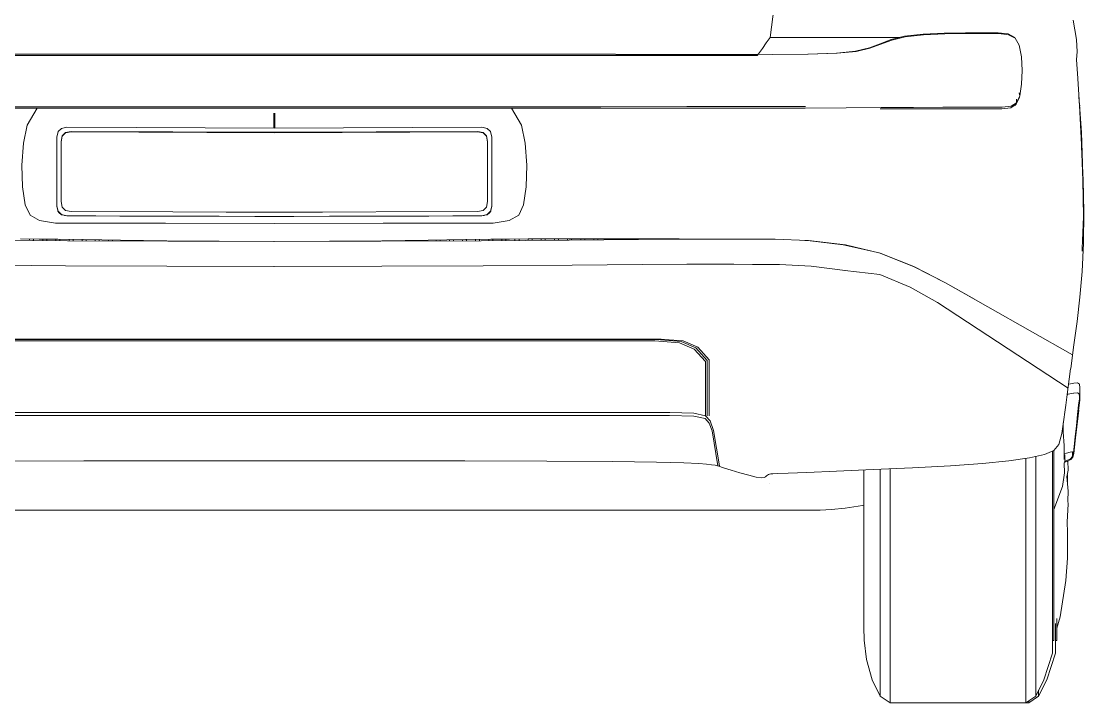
# Model space of a CAD drawing. Header units: millimetres. Extents: x -1019 to 973, y -38 to 1439.
# Drawn here: x -297 to 854, y -38 to 700 of the extents above; entities that cross this region are included whole.
import ezdxf

# ---------------------------------------------------------------- set-up
doc = ezdxf.new("R2010")
doc.units = ezdxf.units.MM
doc.header["$MEASUREMENT"] = 0
for name, color, linetype, true_color in [('CITROEN C4  01', 7, 'Continuous', 0x9a0018), ('CITROEN C4  02', 7, 'Continuous', 0xadadad), ('CITROEN C4  03', 7, 'Continuous', 0x191922), ('CITROEN C4  04', 7, 'Continuous', 0x151516), ('CITROEN C4  05', 7, 'Continuous', 0x0f0f12), ('CITROEN C4  07', 7, 'Continuous', 0xe6e6e6)]:
    doc.layers.add(name, color=color, linetype=linetype, true_color=true_color)

msp = doc.modelspace()

# ---------------------------------------------------------------- linework, layer by layer
at = {"layer": 'CITROEN C4  01', "linetype": 'Continuous', "lineweight": 0}
for p, q in [((514.2, 682.6), (518.6, 716.3)), ((840.3, 699), (840.3, 699)), ((845.9, 680.4), (842.4, 701.3)), ((510, 676.7), (514.2, 682.6)), ((514.2, 682.6), (545.4, 682.6)), ((545.4, 682.6), (576.7, 682.6)), ((576.7, 682.6), (607.9, 682.6)), ((607.9, 682.6), (639.2, 682.6)), ((645.3, 680.3), (633.5, 675.8)), ((645.9, 679.7), (634.2, 675.4)), ((654.6, 682.6), (639.2, 682.6)), ((659.8, 684), (645.3, 680.3)), ((660.4, 683.2), (645.9, 679.7)), ((679.9, 686.2), (659.8, 684)), ((660.4, 683.2), (680.4, 685.4)), ((702.7, 687.3), (679.9, 686.2)), ((680.4, 685.4), (703.3, 686.5)), ((725.7, 687.6), (702.7, 687.3)), ((726.3, 686.8), (703.3, 686.5)), ((746.1, 687.6), (725.7, 687.6)), ((746.7, 686.8), (726.3, 686.8)), ((761.2, 687.6), (746.1, 687.6)), ((746.7, 686.8), (761.8, 686.8)), ((772, 686.4), (761.2, 687.6)), ((761.8, 686.8), (772.5, 685.6)), ((779.1, 682.5), (772, 686.4)), ((779.6, 681.8), (772.5, 685.6)), ((779.1, 682.5), (779.1, 682.5)), ((779.6, 681.8), (779.1, 682.5)), ((783.8, 674.3), (779.6, 681.8)), ((846.7, 667.2), (845.9, 680.4)), ((501.5, 664.8), (505.7, 670.8)), ((505.7, 670.8), (510, 676.7)), ((606.7, 667.8), (586.1, 665.6)), ((621.6, 671.4), (606.7, 667.8)), ((607.4, 667.6), (622.3, 671.1)), ((633.5, 675.8), (621.6, 671.4)), ((622.3, 671.1), (634.2, 675.4)), ((783.8, 674.3), (786.3, 661.8)), ((-392.9, 664.3), (-280.1, 664.4)), ((-280, 663.1), (-392.7, 663.1)), ((-392.6, 664.4), (-280, 664.5)), ((-154.6, 664.4), (-280.1, 664.4)), ((-280, 664.5), (-154.5, 664.5)), ((-154.5, 663.1), (-280, 663.1)), ((-22.6, 664.4), (-154.6, 664.4)), ((-154.5, 664.5), (-22.6, 664.5)), ((-22.6, 663.1), (-154.5, 663.1)), ((108.5, 664.5), (-23.4, 664.5)), ((-23.4, 664.4), (108.6, 664.4)), ((-23.4, 663.1), (108.5, 663.1)), ((234, 664.5), (108.5, 664.5)), ((108.5, 663.1), (233.9, 663.1)), ((108.6, 664.4), (234.1, 664.4)), ((233.9, 663.1), (346.7, 663.1)), ((346.6, 664.4), (234, 664.5)), ((346.9, 664.3), (234.1, 664.4)), ((440, 664.3), (346.6, 664.4)), ((346.7, 663.1), (440.2, 663)), ((440.3, 664.3), (346.9, 664.3)), ((501.1, 664.3), (440, 664.3)), ((440.2, 663), (500.2, 663)), ((440.3, 664.3), (501.1, 664.2)), ((500.2, 663), (501.5, 664.8)), ((501, 664.2), (555.3, 664.5)), ((508, 664.2), (508.2, 664.2)), ((554.8, 664.5), (517.1, 664.3)), ((586.1, 665.6), (554.8, 664.5)), ((586.7, 665.5), (555.3, 664.5)), ((607.4, 667.6), (586.7, 665.5)), ((786.3, 661.8), (787.2, 646.9)), ((845.9, 658.3), (846, 658.7)), ((846, 658.6), (846.7, 667.2)), ((847.4, 638.3), (846, 658.6)), ((786.5, 632), (787.2, 646.9)), ((787.2, 646.9), (787.2, 646.9)), ((847.4, 638.3), (849.2, 608.8)), ((784.5, 619.5), (784, 622.5)), ((784.5, 619.5), (786.5, 632)), ((774.9, 606.5), (780.8, 610.4)), ((781.2, 612), (775.4, 608.2)), ((780, 609.7), (780.8, 610.4)), ((780.8, 610.4), (784.2, 618.1)), ((780.8, 610.4), (781.2, 612)), ((781.2, 612), (781.1, 615.7)), ((784.5, 619.5), (781.2, 612)), ((784.2, 618.1), (784.5, 619.5)), ((784.2, 618.1), (784.2, 618.1)), ((848.7, 617.6), (849.3, 610.4)), ((849.3, 610.4), (848.7, 617.6)), ((849.3, 610.5), (849, 612.6)), ((849, 612.4), (849.4, 610.1)), ((849.2, 611.3), (849, 612.3)), ((849, 612.3), (849, 612.3)), ((849.7, 608.3), (849.3, 610.5)), ((849.3, 610.4), (849.3, 610.4)), ((849.3, 610.4), (849.4, 609.8)), ((849.4, 609.8), (849.3, 610.4)), ((-376.6, 607.6), (-267.4, 607.6)), ((-376, 606.1), (-266.9, 606.1)), ((-290.7, 587.6), (-279.9, 606.1)), ((-267.4, 607.6), (-147.6, 607.5)), ((-266.9, 606.1), (-147.4, 606.1)), ((-147.6, 607.5), (-22.6, 607.5)), ((-147.4, 606.1), (-22.6, 606.1)), ((101.6, 607.5), (-23.4, 607.5)), ((101.4, 606.1), (-23.4, 606.1)), ((-23.4, 597.7), (-23.4, 600.5)), ((-22.6, 597.7), (-22.6, 600.5)), ((220.9, 606.1), (101.4, 606.1)), ((221.3, 607.6), (101.6, 607.5)), ((330, 606.1), (220.9, 606.1)), ((330.6, 607.6), (221.3, 607.6)), ((244.7, 587.6), (233.9, 606.1)), ((423.3, 606.1), (330, 606.1)), ((424, 607.7), (330.6, 607.6)), ((423.3, 606.1), (495.8, 606.1)), ((496.4, 607.7), (424, 607.7)), ((495.8, 606.1), (552, 606.2)), ((552.6, 608), (496.4, 607.7)), ((596.6, 606.4), (552, 606.2)), ((634.3, 606.7), (596.6, 606.4)), ((633.5, 605.3), (668.8, 605.3)), ((634.3, 606.7), (669.5, 606.9)), ((668.8, 605.3), (700.7, 605.3)), ((669.5, 606.9), (701.3, 607)), ((700.7, 605.3), (728.1, 605.3)), ((728.6, 607), (701.3, 607)), ((728.1, 605.3), (749.9, 605.3)), ((750.4, 607), (728.6, 607)), ((749.9, 605.3), (765.1, 605.3)), ((750.4, 607), (765.6, 607)), ((765.1, 605.3), (774.9, 606.5)), ((765.6, 607), (775.4, 608.2)), ((779.1, 609.1), (780, 609.7)), ((851.4, 566.8), (849.2, 608.8)), ((849.4, 609.8), (851.4, 579.6)), ((851.4, 579.6), (849.4, 609.8)), ((849.5, 609.3), (849.6, 608.7)), ((849.6, 608.7), (849.7, 608.3)), ((-290.7, 587.6), (-294.7, 568)), ((-23.4, 594.2), (-23.4, 597.7)), ((-23.4, 590.8), (-23.4, 594.2)), ((-23.4, 587.7), (-23.4, 590.8)), ((-23.4, 585.2), (-23.4, 587.7)), ((-22.6, 594.2), (-22.6, 597.7)), ((-22.6, 590.8), (-22.6, 594.2)), ((-22.6, 587.7), (-22.6, 590.8)), ((-22.6, 585.2), (-22.6, 587.7)), ((244.7, 587.6), (248.7, 568)), ((-23.4, 584.5), (-23.4, 585.2)), ((-22.6, 584.5), (-22.6, 585.2)), ((851.4, 579.6), (852.7, 543.5)), ((852.7, 543.9), (851.4, 579.6)), ((-294.7, 568), (-296.4, 544.2)), ((248.7, 568), (250.4, 544.2)), ((853, 527.6), (851.4, 566.8)), ((851.6, 561.8), (851.8, 559.1)), ((851.8, 559.1), (853.1, 528.1)), ((-295.9, 520.7), (-296.4, 544.2)), ((249.9, 520.7), (250.4, 544.2)), ((852.7, 543.9), (852.7, 546.2)), ((852.7, 546.2), (852.7, 546.2)), ((852.7, 546.1), (852.7, 545.6)), ((852.8, 535.9), (852.7, 543.9)), ((852.7, 543.9), (852.8, 534.4)), ((852.7, 543.5), (852.8, 535.9)), ((852.8, 536.6), (852.8, 536.4)), ((-293.1, 501.4), (-295.9, 520.7)), ((247, 501.4), (249.9, 520.7)), ((853.5, 488.7), (853, 527.6)), ((853.1, 528.1), (853.9, 493.8)), ((-293.1, 501.4), (-287.7, 490)), ((247, 501.4), (241.7, 490)), ((-287.7, 490), (-277.5, 484.5)), ((-277.5, 484.5), (-260.2, 481.5)), ((231.5, 484.5), (214.2, 481.5)), ((241.7, 490), (231.5, 484.5)), ((852.3, 454), (853.5, 488.7)), ((853.9, 493.8), (853.7, 459.8)), ((-232.7, 481.5), (-260.2, 481.5)), ((-191.9, 481.4), (-232.7, 481.5)), ((-141, 481.4), (-191.9, 481.4)), ((-23, 481.3), (-141, 481.4)), ((-23, 481.3), (95, 481.4)), ((95, 481.4), (145.8, 481.4)), ((145.8, 481.4), (186.7, 481.5)), ((186.7, 481.5), (214.2, 481.5)), ((853.2, 481.3), (853.2, 482.1)), ((853.3, 476.6), (853.2, 481.3)), ((853.3, 476.6), (853.3, 476.6)), ((-247.1, 462.4), (-342.5, 463.1)), ((-298, 464.4), (-277.8, 464.3)), ((-277.8, 464.3), (-257.4, 464.1)), ((-257.4, 464.1), (-230.2, 463.7)), ((-138.3, 461.9), (-247.1, 462.4)), ((-230.2, 463.7), (-189.8, 463.1)), ((-189.8, 463.1), (-139.6, 462.4)), ((-139.6, 462.4), (-82.7, 461.9)), ((-22.6, 461.7), (-138.3, 461.9)), ((-82.7, 461.9), (-22.6, 461.7)), ((-23.4, 461.7), (92.3, 461.9)), ((36.7, 461.9), (-23.4, 461.7)), ((93.5, 462.4), (36.7, 461.9)), ((92.3, 461.9), (201.1, 462.4)), ((143.8, 463.1), (93.5, 462.4)), ((184.2, 463.7), (143.8, 463.1)), ((211.4, 464.1), (184.2, 463.7)), ((201.1, 462.4), (296.5, 463.1)), ((231.8, 464.3), (211.4, 464.1)), ((252, 464.4), (231.8, 464.3)), ((278.3, 464.4), (252, 464.4)), ((317.1, 464.4), (278.3, 464.4)), ((296.5, 463.1), (371.6, 463.7)), ((364.2, 464.4), (317.1, 464.4)), ((415.4, 464.4), (364.2, 464.4)), ((371.6, 463.7), (419.6, 464.1)), ((464.3, 464.3), (415.4, 464.4)), ((419.6, 464.1), (449.5, 464.3)), ((430.7, 464.4), (430.8, 464.1)), ((449.5, 464.3), (470.2, 464.3)), ((449.5, 464.3), (449.5, 464.3)), ((470.2, 464.3), (490.6, 464.3)), ((490.6, 464.3), (519.7, 464.2)), ((519.7, 464.2), (554.7, 462.6)), ((555.8, 462.6), (551.6, 462.8)), ((554.7, 462.6), (593.1, 458.1)), ((595.7, 458.1), (555.8, 462.6)), ((593.1, 458.1), (632.2, 449.2)), ((633.5, 449.1), (595.7, 458.1)), ((632.2, 449.2), (669.3, 434.4)), ((669.9, 434.4), (633.5, 449.1)), ((852.2, 451.3), (852.3, 454)), ((852.2, 451.3), (852.2, 451.3)), ((853.7, 459.8), (852.3, 429.2)), ((-249.3, 435.4), (-345.6, 436)), ((-139.4, 434.9), (-249.3, 435.4)), ((-22.6, 434.6), (-139.4, 434.9)), ((-23.4, 434.6), (93.4, 434.9)), ((93.4, 434.9), (203.3, 435.4)), ((203.3, 435.4), (299.6, 436)), ((299.6, 436), (375.4, 436.6)), ((424, 437), (375.4, 436.6)), ((454.1, 437.2), (424, 437)), ((474.9, 437.1), (454.1, 437.2)), ((495.2, 436.9), (474.9, 437.1)), ((495.2, 436.9), (524.1, 436.6)), ((524.1, 436.6), (558.5, 434.8)), ((595.3, 430.3), (558.5, 434.8)), ((632.9, 425.9), (594.9, 430.3)), ((665.9, 412.2), (632.9, 425.9)), ((669.3, 434.4), (704, 416.7)), ((704.1, 416.7), (669.9, 434.4)), ((852.3, 429.2), (849.8, 401.2)), ((704, 416.7), (735.5, 399)), ((841.8, 339), (704.1, 416.7)), ((695.3, 395.5), (665.9, 412.2)), ((837, 302.7), (695.3, 395.5)), ((849.8, 401.2), (846.7, 375)), ((846.7, 375), (843.2, 349.6)), ((-325.5, 356), (-235.2, 356)), ((-321.8, 355.5), (-232.6, 355.5)), ((-320.6, 354), (-231.7, 354)), ((-132.1, 356), (-235.2, 356)), ((-232.6, 355.5), (-130.8, 355.5)), ((-231.7, 354), (-130.3, 354)), ((-22.6, 356), (-132.1, 356)), ((-130.8, 355.5), (-22.6, 355.5)), ((-130.3, 354), (-22.6, 354)), ((-23.4, 356), (86.1, 356)), ((84.8, 355.5), (-23.4, 355.5)), ((84.3, 354), (-23.4, 354)), ((185.7, 354), (84.3, 354)), ((186.6, 355.5), (84.8, 355.5)), ((86.1, 356), (189.2, 356)), ((274.6, 354), (185.7, 354)), ((275.8, 355.5), (186.6, 355.5)), ((279.5, 356), (189.2, 356)), ((344.5, 354), (274.6, 354)), ((346, 355.5), (275.8, 355.5)), ((350.6, 356), (279.5, 356)), ((389.3, 354), (344.5, 354)), ((391, 355.5), (346, 355.5)), ((396.1, 356), (350.6, 356)), ((416.1, 351.8), (389.3, 354)), ((417.8, 353.3), (391, 355.5)), ((419.9, 353.9), (394.6, 356)), ((432, 345), (416.1, 351.8)), ((433.8, 346.5), (417.8, 353.3)), ((435.8, 347.1), (419.9, 353.9)), ((446, 332.9), (433.8, 346.5)), ((447.9, 333.6), (435.8, 347.1)), ((843.2, 349.6), (839.8, 324.2)), ((444.2, 331.6), (432, 345)), ((444.2, 272.9), (444.2, 331.6)), ((446, 272.9), (446, 332.9)), ((447.9, 272.9), (447.9, 333.6)), ((835.7, 293), (839.7, 323.8)), ((843.2, 308.3), (837.6, 307.1)), ((843.2, 308.3), (847.2, 308.6)), ((847.2, 308.6), (849.3, 307)), ((849.3, 307), (849.5, 303.3)), ((849.3, 307), (849.3, 307)), ((849.5, 302.4), (849.5, 303.3)), ((849.5, 301), (849.5, 302.4)), ((849.5, 299.2), (849.5, 301)), ((834.3, 284.3), (835.7, 293)), ((836.5, 296.1), (836.1, 296)), ((842.8, 297.4), (836.5, 296.1)), ((842.8, 297.4), (843.3, 297.5)), ((842.8, 297.4), (842.8, 297.4)), ((847.1, 297.8), (843.3, 297.5)), ((846.5, 297.7), (846.5, 297.7)), ((847.1, 297.8), (847.1, 297.8)), ((848.8, 296.5), (847.1, 297.8)), ((849.1, 291.1), (848.3, 284.4)), ((848.3, 278.7), (849.5, 289.6)), ((848.8, 296.5), (848.8, 296.5)), ((849.1, 292.9), (848.8, 296.5)), ((849.1, 292.9), (849.1, 292.9)), ((849.1, 292.9), (849.1, 292.7)), ((849.1, 292.7), (849.1, 292.4)), ((849.1, 292.4), (849.1, 292)), ((849.1, 292), (849.1, 291.6)), ((849.1, 291.6), (849.1, 291.3)), ((849.1, 291.3), (849.1, 291.1)), ((849.5, 297.3), (849.5, 299.2)), ((849.5, 295.5), (849.5, 297.3)), ((849.5, 293.8), (849.5, 295.5)), ((849.5, 292.5), (849.5, 293.8)), ((849.5, 291.4), (849.5, 292.5)), ((849.5, 290.6), (849.5, 291.4)), ((849.5, 290), (849.5, 290.6)), ((849.5, 289.8), (849.5, 290)), ((849.5, 289.6), (849.5, 289.8)), ((849.5, 289.6), (849.5, 289.6)), ((849.5, 289.6), (849.5, 289.6)), ((849.5, 289.6), (849.5, 289.6)), ((-332.3, 276.5), (-240, 276.5)), ((-240, 276.5), (-134.6, 276.5)), ((-134.6, 276.5), (-22.6, 276.5)), ((88.6, 276.5), (-23.4, 276.5)), ((194, 276.5), (88.6, 276.5)), ((286.3, 276.5), (194, 276.5)), ((358.9, 276.5), (286.3, 276.5)), ((405.3, 276.5), (358.9, 276.5)), ((431.6, 275.6), (405.3, 276.5)), ((834.3, 284.3), (831.2, 261.1)), ((848.3, 284.4), (847.2, 274.1)), ((847.7, 272.8), (848.4, 279)), ((848.3, 278.7), (847.7, 272.8)), ((-332.1, 273.1), (-239.8, 273.1)), ((-134.5, 273.1), (-239.8, 273.1)), ((-22.6, 273.1), (-134.5, 273.1)), ((-23.4, 273.1), (88.5, 273.1)), ((88.5, 273.1), (193.8, 273.1)), ((286.1, 273.1), (193.8, 273.1)), ((358.7, 273.1), (286.1, 273.1)), ((358.7, 273.1), (405.1, 273.1)), ((405.1, 273.1), (431.4, 272.3)), ((443.7, 269.8), (431.4, 272.3)), ((444.2, 272.9), (431.6, 275.6)), ((448.2, 264.8), (443.7, 269.8)), ((449.1, 267.4), (444.2, 272.9)), ((448.2, 264.8), (451.2, 256.5)), ((449.1, 267.4), (452.8, 257.1)), ((847.2, 274.1), (845.9, 262)), ((847.7, 272.8), (846.4, 260.9)), ((847.7, 272.8), (847.7, 273.1)), ((847.7, 273), (847.7, 272.8)), ((451.2, 256.5), (457.4, 218.5)), ((452.8, 257.1), (459.1, 218.8)), ((830.2, 253.8), (826.8, 241.8)), ((831.2, 261.1), (830.2, 253.8)), ((845.9, 262), (844.5, 249.9)), ((846.4, 260.9), (845.1, 248.9)), ((826.8, 241.8), (821.3, 235.4)), ((844.5, 249.9), (843.4, 239.6)), ((845.1, 248.9), (844, 238.7)), ((845.4, 251.9), (845.1, 248.9)), ((845.1, 249), (845.1, 248.9)), ((811.3, 231), (795.1, 227.2)), ((821.3, 235.4), (811.3, 231)), ((835.2, 232.4), (832.8, 231.8)), ((833.5, 230.3), (833.6, 230.3)), ((835.2, 232.4), (839, 233.5)), ((839, 233.5), (840.9, 233.8)), ((841.6, 233.7), (840.9, 233.8)), ((841.6, 233.2), (841.6, 233.7)), ((841.6, 233.2), (841.6, 232.3)), ((842.7, 232.9), (841.6, 228.8)), ((841.6, 232.3), (841.6, 231.3)), ((841.6, 230.2), (841.6, 231.3)), ((841.6, 229.4), (841.6, 230.2)), ((842.2, 228), (843.3, 232)), ((843.4, 239.6), (842.7, 232.9)), ((843.3, 232), (844, 238.7)), ((-318.2, 223.8), (-229.4, 224)), ((-229.4, 224), (-128.9, 224)), ((-128.9, 224), (-22.6, 224)), ((82.9, 224), (-23.4, 224)), ((183.4, 224), (82.9, 224)), ((272.2, 223.8), (183.4, 224)), ((343.4, 223.4), (272.2, 223.8)), ((391.2, 222.8), (343.4, 223.4)), ((420.7, 222), (391.2, 222.8)), ((437, 221.2), (420.7, 222)), ((445.3, 220.5), (437, 221.2)), ((450.7, 219.9), (445.3, 220.5)), ((454.5, 219.3), (450.7, 219.9)), ((458.4, 218.2), (454.5, 219.3)), ((709.4, 218.8), (668.5, 216.6)), ((744.1, 221.3), (709.4, 218.8)), ((772.7, 224), (744.1, 221.3)), ((795.1, 227.2), (772.7, 224)), ((836, 223.5), (833.1, 222.5)), ((834.9, 224), (833.3, 223.4)), ((834.9, 224), (838.8, 225.9)), ((834.9, 224), (834.9, 224)), ((836, 223.5), (840, 225.5)), ((839.4, 226.3), (838.8, 225.9)), ((838.8, 225.9), (838.8, 225.9)), ((841.6, 228.8), (839.4, 226.3)), ((840, 225.5), (842.2, 228)), ((841.6, 229.4), (841.6, 228.8)), ((841.6, 228.8), (841.6, 228.8)), ((463.7, 216.6), (458.4, 218.2)), ((471.8, 214), (463.7, 216.6)), ((481.4, 211.1), (471.8, 214)), ((490.9, 208.4), (481.4, 211.1)), ((499.1, 206.4), (490.9, 208.4)), ((510.1, 207.7), (509.1, 206.7)), ((511.1, 208.5), (510.1, 207.7)), ((512.2, 209.1), (511.1, 208.5)), ((513.4, 209.5), (512.2, 209.1)), ((515, 209.9), (513.4, 209.5)), ((517, 210.1), (515, 209.9)), ((522.2, 210.4), (517, 210.1)), ((533.5, 210.8), (522.2, 210.4)), ((553.9, 211.6), (533.5, 210.8)), ((586.2, 212.9), (553.9, 211.6)), ((625.9, 214.6), (586.2, 212.9)), ((668.5, 216.6), (625.9, 214.6)), ((498.8, 206.5), (498.8, 206.5)), ((498.8, 206.5), (498.8, 206.5)), ((498.8, 206.5), (498.8, 206.5)), ((504.3, 205.8), (499.1, 206.4)), ((507.5, 206), (504.3, 205.8)), ((509.1, 206.7), (507.5, 206)), ((512.9, 199.9), (512.9, 199.9)), ((595.5, 172.8), (580.7, 171.3)), ((614.2, 175.8), (595.5, 172.8)), ((614.2, 175.8), (615.5, 176.1)), ((-277.1, 170.8), (-340, 170.8)), ((-277.1, 170.8), (-213.8, 170.8)), ((-150.3, 170.8), (-213.8, 170.8)), ((-86.5, 170.8), (-150.3, 170.8)), ((-22.6, 170.8), (-86.5, 170.8)), ((-23.4, 170.8), (40.5, 170.8)), ((40.5, 170.8), (104.3, 170.8)), ((104.3, 170.8), (167.8, 170.8)), ((231.1, 170.8), (167.8, 170.8)), ((231.1, 170.8), (294, 170.8)), ((294, 170.8), (353.5, 170.8)), ((353.5, 170.8), (406.6, 170.8)), ((450.2, 170.8), (406.6, 170.8)), ((450.2, 170.8), (481.4, 170.8)), ((481.4, 170.8), (503, 170.8)), ((523.5, 170.8), (498.6, 170.8)), ((503, 170.8), (518.1, 170.8)), ((529.7, 170.8), (518.1, 170.8)), ((523.5, 170.8), (540.6, 170.8)), ((529.7, 170.8), (540.6, 170.8)), ((540.6, 170.8), (540.6, 170.8)), ((540.6, 170.8), (541.9, 170.8)), ((540.6, 170.8), (541.6, 170.8)), ((543.1, 170.8), (541.9, 170.8)), ((543.1, 170.8), (544.3, 170.8)), ((544.3, 170.8), (545.5, 170.8)), ((545.5, 170.8), (546.7, 170.8)), ((548, 170.8), (546.7, 170.8)), ((548, 170.8), (549.3, 170.8)), ((549.3, 170.8), (550.6, 170.8)), ((550.6, 170.8), (551.9, 170.8)), ((553.1, 170.8), (551.9, 170.8)), ((553.1, 170.8), (554.4, 170.8)), ((554.4, 170.8), (555.9, 170.8)), ((555.9, 170.8), (557.7, 170.8)), ((559.9, 170.8), (557.7, 170.8)), ((559.9, 170.8), (562.4, 170.8)), ((562.4, 170.8), (564.9, 170.8)), ((564.9, 170.8), (567, 170.8)), ((568.5, 170.8), (567, 170.8)), ((580.7, 171.3), (568.5, 170.8))]:
    msp.add_line(p, q, dxfattribs=at)
at = {"layer": 'CITROEN C4  01', "linetype": 'Continuous', "lineweight": 0, "flags": 128}
for points in [[(849, 612.5), (849, 612.3), (849.6, 608.7)], [(851.4, 579.6), (852.7, 546.2), (852.7, 546.2)]]:
    msp.add_lwpolyline(points, dxfattribs=at)
at = {"layer": 'CITROEN C4  02', "linetype": 'Continuous', "lineweight": 0}
for p, q in [((832, 266.8), (831.7, 264.2)), ((831.7, 264.8), (831.7, 255.1)), ((831.7, 255.1), (832.7, 240.8)), ((832.7, 240.8), (832.8, 225.5)), ((832.8, 230.9), (833.5, 230.5)), ((833.5, 230.5), (833.5, 230.5)), ((833.5, 230.5), (833.5, 226)), ((832.8, 221.4), (833.7, 225.1)), ((833.7, 225.1), (833.5, 226)), ((833.7, 225.1), (833.7, 225.1)), ((837, 214), (836.8, 223.9)), ((832.9, 211), (830.9, 196.1)), ((835.6, 206.6), (837, 214)), ((836.1, 206.4), (836.1, 208.9)), ((837, 214), (837, 214)), ((821.6, 171.5), (830.9, 196.1)), ((832.6, 203.2), (832.6, 203.2)), ((835.8, 203.2), (835.6, 206.9)), ((835.8, 203.2), (835.8, 203.2)), ((836.9, 191.1), (835.8, 203.1)), ((836.1, 200), (836.1, 206.4)), ((836.5, 180.8), (836.9, 191.1)), ((836, 158), (836.9, 177.3)), ((836.9, 177.3), (836.5, 180.8)), ((836.1, 146.5), (836, 158)), ((836.1, 142.5), (836.1, 147.4)), ((836.1, 118.5), (836.1, 142.5)), ((834.6, 94.4), (836.1, 118.5)), ((828.5, 55), (834.6, 94.4)), ((828.5, 55), (824.8, 42.8))]:
    msp.add_line(p, q, dxfattribs=at)
msp.add_lwpolyline([(832.9, 211), (832.8, 221.4)], dxfattribs=at)
at = {"layer": 'CITROEN C4  03', "linetype": 'Continuous', "lineweight": 0}
for p, q in [((821.6, 235.7), (821.6, 188.5)), ((821.6, 188.5), (821.6, 144.3)), ((821.6, 144.3), (821.6, 105.9)), ((821.6, 105.9), (821.6, 74.1)), ((821.6, 74.1), (821.6, 50.1)), ((821.6, 50.1), (821.6, 34.9)), ((824.8, 53.4), (824.8, 50.1)), ((824.8, 50.1), (824.8, 34.9)), ((821.6, 34.9), (821.6, 29.6)), ((824.8, 34.9), (824.8, 29.6)), ((819.9, 29.6), (821.6, 29.6)), ((823.1, 29.6), (824.8, 29.6))]:
    msp.add_line(p, q, dxfattribs=at)
at = {"layer": 'CITROEN C4  04', "linetype": 'Continuous', "lineweight": 0}
for p, q in [((819.9, 234.8), (819.9, 195.8)), ((791, 177.5), (791, 226.7)), ((801.8, 179.9), (801.8, 228.8)), ((615.5, 205.5), (615.5, 214.1)), ((633.5, 179.9), (633.5, 214.9)), ((644.3, 177.5), (644.3, 215.4)), ((615.5, 166.7), (615.5, 205.5)), ((819.9, 195.8), (819.9, 152.6)), ((633.5, 129.3), (633.5, 179.9)), ((644.3, 125.7), (644.3, 177.5)), ((791, 125.7), (791, 177.5)), ((801.8, 129.3), (801.8, 179.9)), ((615.5, 131.7), (615.5, 166.7)), ((819.9, 152.6), (819.9, 113.5)), ((615.5, 101.4), (615.5, 131.7)), ((633.5, 83.6), (633.5, 129.3)), ((801.8, 83.6), (801.8, 129.3)), ((644.3, 79), (644.3, 125.7)), ((791, 79), (791, 125.7)), ((819.9, 113.5), (819.9, 79.8)), ((615.5, 76.9), (615.5, 101.4)), ((633.5, 44.1), (633.5, 83.6)), ((801.8, 44.1), (801.8, 83.6)), ((615.5, 58.8), (615.5, 76.9)), ((644.3, 38.6), (644.3, 79)), ((791, 38.6), (791, 79)), ((819.9, 79.8), (819.9, 52.4)), ((615.5, 47.8), (615.5, 58.8)), ((615.5, 44), (615.5, 47.8)), ((819.9, 52.4), (819.9, 32.3)), ((823.1, 47.9), (823.1, 32.3)), ((616, 29.8), (615.5, 44)), ((633.5, 12.1), (633.5, 44.1)), ((644.3, 5.9), (644.3, 38.6)), ((791, 5.9), (791, 38.6)), ((801.8, 12.1), (801.8, 44.1)), ((618.7, 8.8), (616, 29.8)), ((819.9, 32.3), (819.9, 19.9)), ((823.1, 32.3), (823.1, 19.9)), ((633.5, -11.5), (633.5, 12.1)), ((801.8, -11.5), (801.8, 12.1)), ((819.9, 15.8), (810.5, -13.3)), ((823.1, 15.8), (813.8, -13.3)), ((819.9, 19.9), (819.9, 15.8)), ((823.1, 19.9), (823.1, 15.8)), ((624.7, -13.3), (618.7, 8.8)), ((644.3, -18.2), (644.3, 5.9)), ((791, -18.2), (791, 5.9)), ((633.5, -30.8), (624.7, -13.3)), ((633.5, -26), (633.5, -11.5)), ((644.3, -12.2), (644.3, -17.6)), ((644.3, -33), (644.3, -18.2)), ((791, -33), (791, -18.2)), ((801.8, -26), (801.8, -11.5)), ((810.5, -13.3), (801.8, -30.8)), ((813.8, -13.3), (805, -30.8)), ((633.5, -30.8), (633.5, -26)), ((644.3, -38), (633.5, -30.8)), ((644.3, -38), (644.3, -33)), ((801.8, -30.8), (791, -38)), ((791, -38), (791, -33)), ((805, -30.8), (794.3, -38)), ((801.8, -30.8), (801.8, -26)), ((805, -26), (805, -24.3)), ((805, -30.8), (805, -26)), ((791, -38), (644.3, -38)), ((794.3, -38), (647.5, -38)), ((647.5, -38), (647.5, -38)), ((794.3, -38), (794.3, -35.8))]:
    msp.add_line(p, q, dxfattribs=at)
at = {"layer": 'CITROEN C4  05', "linetype": 'Continuous', "lineweight": 0}
for p, q in [((-288.1, 462.7), (-288.1, 464.3)), ((-283.8, 462.7), (-283.8, 464.3)), ((-273.9, 462.6), (-273.9, 464.2)), ((-269.5, 462.6), (-269.5, 464.2)), ((-259.6, 462.5), (-259.6, 464.1)), ((-255.3, 462.5), (-255.3, 464)), ((-245.4, 462.4), (-245.4, 463.9)), ((-241.1, 462.4), (-241.1, 463.8)), ((-231.2, 462.3), (-231.2, 463.7)), ((-226.9, 462.3), (-226.9, 463.6)), ((-217, 462.3), (-217, 463.5)), ((-212.6, 462.3), (-212.6, 463.4)), ((-202.7, 462.2), (-202.7, 463.3)), ((-198.4, 462.2), (-198.4, 463.2)), ((-188.5, 462.1), (-188.5, 463.1)), ((-184.2, 462.1), (-184.2, 463)), ((-174.3, 462.1), (-174.3, 462.9)), ((-170, 462), (-170, 462.8)), ((-160.1, 462), (-160.1, 462.7)), ((-155.7, 462), (-155.7, 462.6)), ((-145.8, 461.9), (-145.8, 462.5)), ((-141.5, 461.9), (-141.5, 462.4)), ((-131.6, 461.9), (-131.6, 462.3)), ((-127.3, 461.9), (-127.3, 462.3)), ((-117.4, 461.9), (-117.4, 462.2)), ((-113.1, 461.8), (-113.1, 462.2)), ((-103.2, 461.8), (-103.2, 462.1)), ((-98.8, 461.8), (-98.8, 462)), ((-88.9, 461.8), (-88.9, 462)), ((-84.6, 461.8), (-84.6, 461.9)), ((-74.7, 461.8), (-74.7, 461.9)), ((-70.4, 461.8), (-70.4, 461.8)), ((-60.5, 461.7), (-60.5, 461.8)), ((14.5, 461.7), (14.5, 461.8)), ((24.4, 461.8), (24.4, 461.8)), ((28.7, 461.8), (28.7, 461.9)), ((38.6, 461.8), (38.6, 461.9)), ((42.9, 461.8), (42.9, 462)), ((52.8, 461.8), (52.8, 462)), ((57.2, 461.8), (57.2, 462.1)), ((67.1, 461.8), (67.1, 462.2)), ((71.4, 461.9), (71.4, 462.2)), ((81.3, 461.9), (81.3, 462.3)), ((85.6, 461.9), (85.6, 462.3)), ((95.5, 461.9), (95.5, 462.4)), ((99.8, 461.9), (99.8, 462.5)), ((109.7, 462), (109.7, 462.6)), ((114.1, 462), (114.1, 462.7)), ((123.9, 462), (123.9, 462.8)), ((128.3, 462.1), (128.3, 462.9)), ((138.2, 462.1), (138.2, 463)), ((142.5, 462.1), (142.5, 463.1)), ((152.4, 462.2), (152.4, 463.2)), ((156.7, 462.2), (156.7, 463.3)), ((166.6, 462.3), (166.6, 463.4)), ((171, 462.3), (171, 463.5)), ((180.8, 462.3), (180.8, 463.6)), ((185.2, 462.3), (185.2, 463.7)), ((195.1, 462.4), (195.1, 463.8)), ((199.4, 462.4), (199.4, 463.9)), ((209.3, 462.5), (209.3, 464)), ((213.6, 462.5), (213.6, 464.1)), ((223.5, 462.6), (223.5, 464.2)), ((227.8, 462.6), (227.8, 464.2)), ((237.7, 462.7), (237.7, 464.3)), ((242.1, 462.7), (242.1, 464.3)), ((252, 462.8), (252, 464.4)), ((256.3, 462.8), (256.3, 464.4)), ((266.2, 462.9), (266.2, 464.4)), ((270.5, 462.9), (270.5, 464.4)), ((280.4, 463), (280.4, 464.4)), ((284.7, 463), (284.7, 464.4)), ((294.6, 463.1), (294.6, 464.4)), ((299, 463.1), (299, 464.4)), ((308.9, 463.2), (308.9, 464.4)), ((313.2, 463.2), (313.2, 464.4)), ((323.1, 463.3), (323.1, 464.4)), ((327.4, 463.3), (327.4, 464.4)), ((337.3, 463.4), (337.3, 464.4)), ((341.6, 463.4), (341.6, 464.4)), ((351.5, 463.5), (351.5, 464.4)), ((355.9, 463.6), (355.9, 464.4)), ((365.8, 463.6), (365.8, 464.4)), ((370.1, 463.7), (370.1, 464.4)), ((380, 463.7), (380, 464.4)), ((384.3, 463.8), (384.3, 464.4)), ((394.2, 463.9), (394.2, 464.4)), ((398.5, 463.9), (398.5, 464.4)), ((408.4, 464), (408.4, 464.4)), ((412.8, 464), (412.8, 464.4)), ((422.7, 464.1), (422.7, 464.4)), ((427, 464.1), (427, 464.4)), ((436.9, 464.2), (436.9, 464.4)), ((441.2, 464.2), (441.2, 464.4))]:
    msp.add_line(p, q, dxfattribs=at)
at = {"layer": 'CITROEN C4  07', "linetype": 'Continuous', "lineweight": 0}
for p, q in [((-258.5, 574.6), (-257.3, 580.6)), ((-257.3, 580.6), (-253.7, 584.2)), ((-253.9, 570), (-252.7, 576)), ((-252.7, 575.6), (-253.9, 569.6)), ((-253.7, 584.2), (-247.7, 585.3)), ((-252.7, 576), (-249.1, 579.6)), ((-249.1, 579.2), (-252.7, 575.6)), ((-252.7, 576), (-252.7, 575.6)), ((-249.1, 579.6), (-243.1, 580.7)), ((-243.1, 580.3), (-249.1, 579.2)), ((-249.1, 579.6), (-249.1, 579.2)), ((-247.7, 585.3), (-23, 584.5)), ((-243.1, 580.7), (-23, 579.9)), ((-23, 579.5), (-243.1, 580.3)), ((201.7, 585.3), (-23, 584.5)), ((197.1, 580.7), (-23, 579.9)), ((-23, 579.5), (197.1, 580.3)), ((203.1, 579.6), (197.1, 580.7)), ((197.1, 580.3), (203.1, 579.2)), ((207.7, 584.2), (201.7, 585.3)), ((203.1, 579.6), (203.1, 579.2)), ((206.7, 576), (203.1, 579.6)), ((203.1, 579.2), (206.7, 575.6)), ((207.9, 570), (206.7, 576)), ((206.7, 576), (206.7, 575.6)), ((206.7, 575.6), (207.9, 569.6)), ((211.3, 580.6), (207.7, 584.2)), ((212.5, 574.6), (211.3, 580.6)), ((-258.5, 500.3), (-258.5, 574.6)), ((-253.9, 504.9), (-253.9, 570)), ((207.9, 504.9), (207.9, 570)), ((212.5, 500.3), (212.5, 574.6)), ((-258.5, 499.8), (-258.5, 500.3)), ((-258.5, 500.3), (-257.3, 494.4)), ((-258.2, 498.1), (-258.5, 499.8)), ((-252.7, 498.9), (-253.9, 504.9)), ((-252.7, 498.9), (-252.7, 498.9)), ((-249.1, 495.3), (-252.7, 498.9)), ((-243.1, 494.1), (-249.1, 495.3)), ((197.1, 494.1), (203.1, 495.3)), ((203.1, 495.3), (206.7, 498.9)), ((206.7, 498.9), (207.9, 504.9)), ((206.7, 498.9), (206.7, 498.9)), ((212.5, 500.3), (211.3, 494.4)), ((212.2, 498.1), (212.5, 499.8)), ((212.5, 499.8), (212.5, 500.3)), ((-253.7, 490.8), (-257.3, 494.4)), ((-247.7, 489.5), (-253.7, 490.8)), ((-23, 488.7), (-247.7, 489.5)), ((-23, 493.3), (-243.1, 494.1)), ((-23, 493.3), (197.1, 494.1)), ((-23, 488.7), (201.7, 489.5)), ((201.7, 489.5), (207.7, 490.8)), ((207.7, 490.8), (211.3, 494.4))]:
    msp.add_line(p, q, dxfattribs=at)
at = {"layer": 'CITROEN C4  07', "linetype": 'Continuous', "lineweight": 0, "flags": 128}
for points in [[(-253.7, 490.5), (-256.4, 493.1), (-257.3, 494), (-257.4, 494.5), (-257.4, 494.6), (-257.7, 495.7), (-258.2, 498.1)], [(207.7, 490.5), (210.4, 493.1), (211.3, 494), (211.4, 494.5), (211.4, 494.6), (211.7, 495.7), (212.2, 498.1)], [(-247.7, 489.4), (-250.5, 489.9), (-250.9, 490), (-253.7, 490.5)], [(-23, 488.7), (-44.2, 488.7), (-82.9, 488.9), (-109.5, 488.9), (-140, 489), (-168.4, 489.1), (-190.4, 489.2), (-216.4, 489.3), (-230.8, 489.3), (-247.7, 489.4)], [(-23, 493.5), (-69.2, 493.5), (-75.1, 493.5)], [(-23, 493.5), (23.2, 493.5), (29.1, 493.5)], [(-23, 488.7), (-1.8, 488.7), (36.9, 488.9), (63.5, 488.9), (93.9, 489), (122.4, 489.1), (144.3, 489.2), (170.4, 489.3), (184.8, 489.3), (201.7, 489.4)], [(201.7, 489.4), (204.5, 489.9), (204.9, 490), (207.7, 490.5)]]:
    msp.add_lwpolyline(points, dxfattribs=at)

doc.saveas('drawing.dxf')
